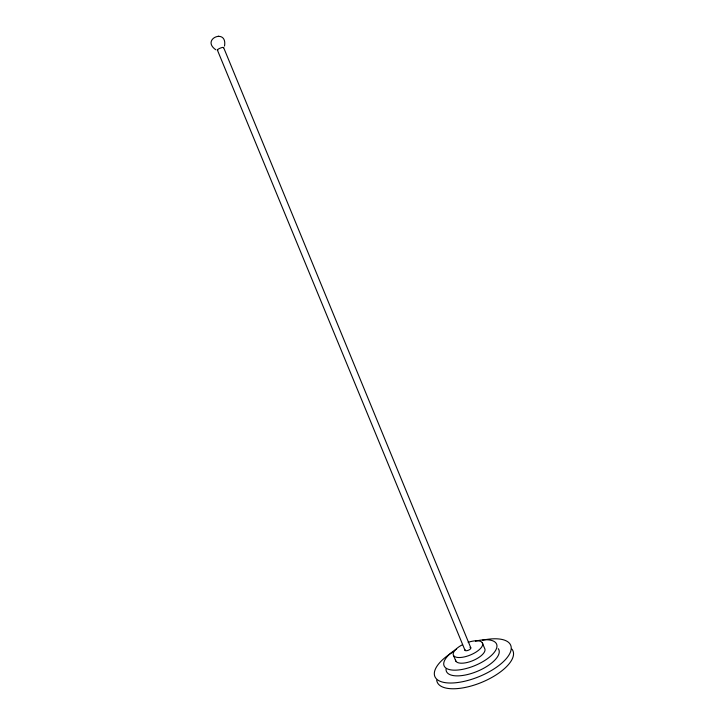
<?xml version="1.0" encoding="UTF-8"?>
<svg xmlns="http://www.w3.org/2000/svg" width="725" height="725" viewBox="0 0 725 725"><rect width="100%" height="100%" fill="white"/><g stroke="black" fill="none" stroke-linecap="round" stroke-linejoin="round"><path stroke-width="1.09" d="M224.514 46.083C227.65 27.74 200.417 39.096 215.833 49.78M218.116 36.277L218.624 36.25M453.533 655.527L455.862 661.146M223.635 47.614L470.77 647.76M217.382 50.061L465.033 650.352M482.234 642.604L484.536 648.213A15.769 6.416 -22.4 0 1 471.957 660.992A15.769 6.416 -22.4 0 1 455.472 659.505M217.817 50.288A3.371 0.743 -22.4 0 1 220.065 48.213A3.371 0.743 -22.4 0 1 223.536 47.859M470.027 647.407A3.154 1.269 -22.4 0 1 470.298 649.047A3.154 1.269 -22.4 0 1 466.601 650.715A3.154 1.269 -22.4 0 1 465.06 649.636M475.437 641.154A28.393 11.555 -22.4 0 1 494.051 652.636A28.393 11.555 -22.4 0 1 452.183 670.054A28.393 11.555 -22.4 0 1 456.614 648.993M511.941 649.12A40.981 17.164 -22.4 0 1 481.699 682.352A40.981 17.164 -22.4 0 1 436.704 680.186M468.16 642.314A15.778 6.335 -22.4 0 1 481.5 647.271A15.778 6.335 -22.4 0 1 457.285 657.421A15.778 6.335 -22.4 0 1 462.568 644.661M498.256 648.667A28.375 11.718 -22.4 0 1 475.79 671.939A28.375 11.718 -22.4 0 1 446.056 668.921M482.605 640.175A41.008 16.938 -22.4 0 1 506.15 658.798A41.008 16.938 -22.4 0 1 445.657 682.714A41.008 16.938 -22.4 0 1 453.487 651.684"/></g></svg>
